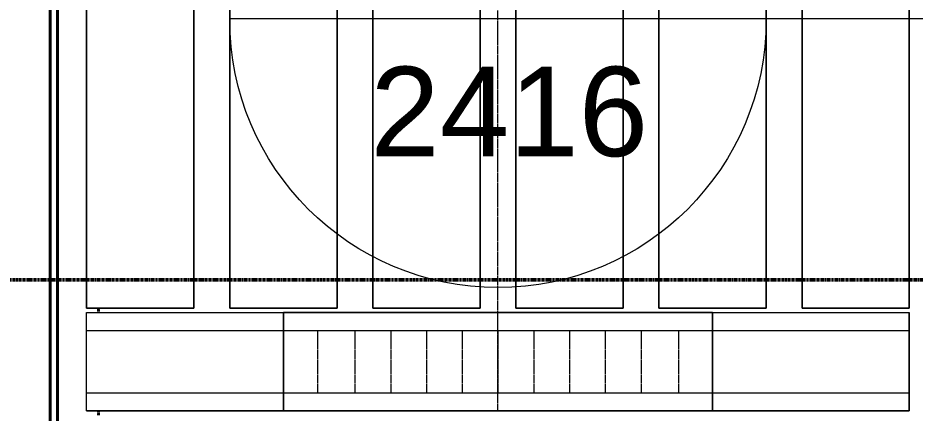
# Model space of a CAD drawing. Header units: millimetres. Extents: x -794326 to -715748, y -17796 to 22353.
# Drawn here: x -748250 to -745742, y 4768 to 5873 of the extents above; entities that cross this region are included whole.
import ezdxf

# ---------------------------------------------------------------- set-up
doc = ezdxf.new("R2010")
doc.units = ezdxf.units.MM
for name, pattern in [('- SOM Dash 1_8_', [4.7625, 3.175, -1.5875]), ('DPA_Grid _ Level 100', [10, 5.5, -1.6, 1.3, -1.6]), ('DPA_Hidden 50', [3, 2, -1])]:
    doc.linetypes.add(name, pattern=pattern)
for name, color, linetype, lineweight in [('A-ANNO-NOTE', 3, 'Continuous', 25), ('A-DETL', 1, 'Continuous', 70), ('A-GLAZ-CURT', 2, 'Continuous', 9), ('G-ANNO-SECL', 3, 'Continuous', 9), ('I-WALL-E', 2, 'Continuous', 35)]:
    doc.layers.add(name, color=color, linetype=linetype, lineweight=lineweight)
doc.styles.add('Arial_1', font='arial.ttf', dxfattribs={"height": 250})

# ---------------------------------------------------------------- blocks, each defined once
blk = doc.blocks.new('DPA_CP_Metal Ceiling Panel - Vertical Panel with Gap-10859825-4282-01 ENLARGED LOWER PLATFORM LEVEL - REFLECTED CEILING PLAN - SHEET 3')
at = {"layer": 'A-GLAZ-CURT'}
for p, q in [((-775657.4, 6961.5), (-775657.4, 5061.5)), ((-775357.4, 6961.5), (-775657.4, 6961.5)), ((-775357.4, 6961.5), (-775657.4, 6961.5)), ((-775657.4, 6961.5), (-775657.4, 5061.5)), ((-775657.4, 5061.5), (-775657.4, 6961.5)), ((-775657.4, 6961.5), (-775357.4, 6961.5)), ((-775357.4, 6961.5), (-775357.4, 5061.5)), ((-775357.4, 5061.5), (-775357.4, 6961.5)), ((-775357.4, 6961.5), (-775357.4, 5061.5)), ((-775357.4, 5061.5), (-775657.4, 5061.5)), ((-775657.4, 5061.5), (-775357.4, 5061.5)), ((-775357.4, 5061.5), (-775657.4, 5061.5))]:
    blk.add_line(p, q, dxfattribs=at)
blk = doc.blocks.new('DPA_CP_Metal Ceiling Panel1 - Horizontal with Gap-12437177-4282-01 ENLARGED LOWER PLATFORM LEVEL - REFLECTED CEILING PLAN - SHEET 3')
at = {"layer": 'A-GLAZ-CURT'}
for p, q in [((-748057.8, 6974), (-748057.8, 7249)), ((-748057.8, 6974), (-748057.8, 7249)), ((-748057.8, 7249), (-747507.8, 7249)), ((-748057.8, 7249), (-747507.8, 7249)), ((-748057.8, 6974), (-748057.8, 7249)), ((-747507.8, 6974), (-747507.8, 7249)), ((-747507.8, 7249), (-747507.8, 6974)), ((-747507.8, 7249), (-747507.8, 6974)), ((-748057.8, 7199), (-747507.8, 7199)), ((-748057.8, 7024), (-747507.8, 7024)), ((-748057.8, 6974), (-747507.8, 6974)), ((-747507.8, 6974), (-748057.8, 6974)), ((-747507.8, 6974), (-748057.8, 6974))]:
    blk.add_line(p, q, dxfattribs=at)
blk = doc.blocks.new('DPA_CP_Metal Ceiling Luminaire2 - Linear Luminaire-12437131-4282-01 ENLARGED LOWER PLATFORM LEVEL - REFLECTED CEILING PLAN - SHEET 3')
at = {"layer": 'A-GLAZ-CURT'}
for p, q in [((-747507.8, 6974), (-747507.8, 7249)), ((-747507.8, 7249), (-746307.8, 7249)), ((-747507.8, 7249), (-747507.8, 6974)), ((-746307.8, 7249), (-747507.8, 7249)), ((-747507.8, 7249), (-746307.8, 7249)), ((-746307.8, 7249), (-746307.8, 6974)), ((-746307.8, 6974), (-746307.8, 7249)), ((-747507.8, 7211.5), (-747507.8, 6974)), ((-747507.8, 7199), (-746307.8, 7199)), ((-746307.8, 7211.5), (-746307.8, 6974)), ((-747507.8, 7024), (-746307.8, 7024)), ((-746307.8, 6974), (-747507.8, 6974)), ((-746307.8, 6974), (-747507.8, 6974)), ((-747507.8, 6974), (-746307.8, 6974))]:
    blk.add_line(p, q, dxfattribs=at)
at = {"layer": 'A-GLAZ-CURT', "linetype": 'DPA_Hidden 50'}
for p, q in [((-747412.8, 7199), (-747412.8, 7024)), ((-747307.8, 7199), (-747307.8, 7024)), ((-747207.8, 7199), (-747207.8, 7024)), ((-747107.8, 7199), (-747107.8, 7024)), ((-747007.8, 7199), (-747007.8, 7024)), ((-746907.8, 7199), (-746907.8, 7024)), ((-746807.8, 7199), (-746807.8, 7024)), ((-746707.8, 7199), (-746707.8, 7024)), ((-746607.8, 7199), (-746607.8, 7024)), ((-746507.8, 7199), (-746507.8, 7024)), ((-746402.8, 7199), (-746402.8, 7024))]:
    blk.add_line(p, q, dxfattribs=at)
blk = doc.blocks.new('DPA_AN_Section Line - UP-Left-14405020-4282-01 ENLARGED LOWER PLATFORM LEVEL - REFLECTED CEILING PLAN - SHEET 3')
at = {"layer": 'A-ANNO-NOTE', "lineweight": 18}
blk.add_line((-7.5, 0), (7.5, 0), dxfattribs=at)
at = {"layer": 'A-ANNO-NOTE', "lineweight": 9}
blk.add_line((7.5, 0), (90, 0), dxfattribs=at)
at = {"layer": 'A-ANNO-NOTE', "lineweight": 18}
blk.add_circle((0, -0.028), 7.5, dxfattribs=at)

msp = doc.modelspace()

# ---------------------------------------------------------------- linework, layer by layer
at = {"layer": 'A-DETL', "color": 55, "linetype": 'DPA_Hidden 50', "lineweight": 9}
msp.add_line((-746907.8, 4774), (-746907.8, 14999), dxfattribs=at)
at = {"layer": 'G-ANNO-SECL', "linetype": 'DPA_Grid _ Level 100', "lineweight": 50}
msp.add_line((-792515.3, 5139.9), (-718681.7, 5139.9), dxfattribs=at)
at = {"layer": 'I-WALL-E'}
for p, q in [((-748159.7, 7894), (-748159.7, 3914)), ((-748159.7, 4129), (-748159.7, 7894)), ((-748139.7, 7894), (-748139.7, 4129)), ((-748139.7, 3914), (-748139.7, 7894))]:
    msp.add_line(p, q, dxfattribs=at)
at = {"layer": 'I-WALL-E', "color": 8, "linetype": '- SOM Dash 1_8_'}
for p, q in [((-748024.7, 5061.5), (-748024.7, 5049)), ((-748024.7, 5049), (-748024.7, 5061.5)), ((-748024.7, 4774), (-748024.7, 4761.5)), ((-748024.7, 4761.5), (-748024.7, 4774))]:
    msp.add_line(p, q, dxfattribs=at)

# ---------------------------------------------------------------- block references
at = {"layer": 'A-ANNO-NOTE', "xscale": 100, "yscale": 100, "zscale": 100}
msp.add_blockref('DPA_AN_Section Line - UP-Left-14405020-4282-01 ENLARGED LOWER PLATFORM LEVEL - REFLECTED CEILING PLAN - SHEET 3', (-746907.8, 5871.4), dxfattribs=at)
at = {"layer": 'A-GLAZ-CURT'}
for name, p in [('DPA_CP_Metal Ceiling Panel - Vertical Panel with Gap-10859825-4282-01 ENLARGED LOWER PLATFORM LEVEL - REFLECTED CEILING PLAN - SHEET 3', (27599.6, 0)), ('DPA_CP_Metal Ceiling Panel - Vertical Panel with Gap-10859825-4282-01 ENLARGED LOWER PLATFORM LEVEL - REFLECTED CEILING PLAN - SHEET 3', (27999.6, 0)), ('DPA_CP_Metal Ceiling Panel - Vertical Panel with Gap-10859825-4282-01 ENLARGED LOWER PLATFORM LEVEL - REFLECTED CEILING PLAN - SHEET 3', (28399.6, 0)), ('DPA_CP_Metal Ceiling Panel - Vertical Panel with Gap-10859825-4282-01 ENLARGED LOWER PLATFORM LEVEL - REFLECTED CEILING PLAN - SHEET 3', (28799.6, 0)), ('DPA_CP_Metal Ceiling Panel - Vertical Panel with Gap-10859825-4282-01 ENLARGED LOWER PLATFORM LEVEL - REFLECTED CEILING PLAN - SHEET 3', (29199.6, 0)), ('DPA_CP_Metal Ceiling Panel - Vertical Panel with Gap-10859825-4282-01 ENLARGED LOWER PLATFORM LEVEL - REFLECTED CEILING PLAN - SHEET 3', (29599.6, 0)), ('DPA_CP_Metal Ceiling Panel1 - Horizontal with Gap-12437177-4282-01 ENLARGED LOWER PLATFORM LEVEL - REFLECTED CEILING PLAN - SHEET 3', (0, -2200)), ('DPA_CP_Metal Ceiling Luminaire2 - Linear Luminaire-12437131-4282-01 ENLARGED LOWER PLATFORM LEVEL - REFLECTED CEILING PLAN - SHEET 3', (0, -2200)), ('DPA_CP_Metal Ceiling Panel1 - Horizontal with Gap-12437177-4282-01 ENLARGED LOWER PLATFORM LEVEL - REFLECTED CEILING PLAN - SHEET 3', (1750, -2200))]:
    msp.add_blockref(name, p, dxfattribs=at)

# ---------------------------------------------------------------- texts
at = {"layer": 'A-ANNO-NOTE', "lineweight": 9, "insert": (-747264.8, 5736.1), "char_height": 250, "width": 929.957, "attachment_point": 1, "style": 'Arial_1'}
msp.add_mtext('2416', dxfattribs=at)

doc.saveas('drawing.dxf')
